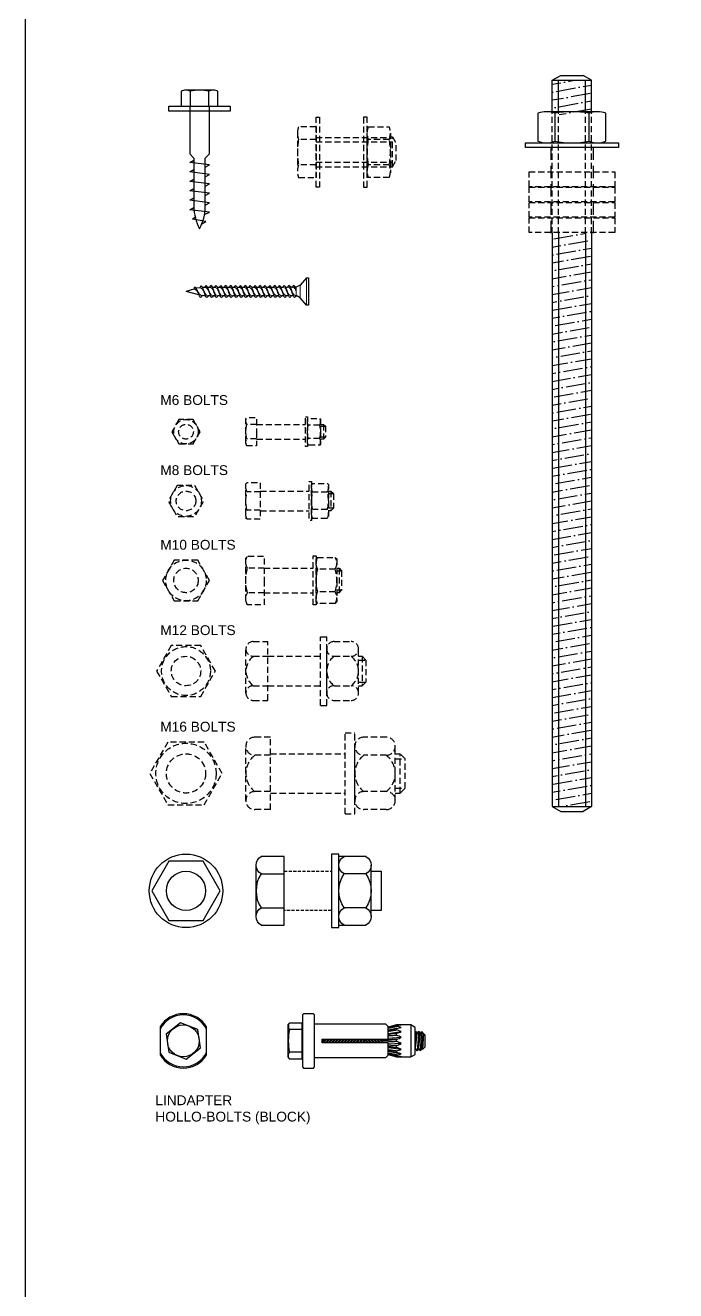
# Model space of a CAD drawing. Header units: millimetres. Extents: x 0 to 23312, y -3206 to 11448.
# Drawn here: x 6287 to 6552, y -2690 to -2174 of the extents above; entities that cross this region are included whole.
import ezdxf
from ezdxf.enums import TextEntityAlignment as Align

# ---------------------------------------------------------------- set-up
doc = ezdxf.new("R2010")
doc.units = ezdxf.units.MM
doc.header["$LTSCALE"] = 10
doc.linetypes.add('HIDDEN', pattern=[0.375, 0.25, -0.125])
for name, color, linetype in [('09 - Ironmongery', 251, 'Continuous'), ('40 - Detail Outline', 142, 'Continuous'), ('42 - Detail Hatch', 251, 'Continuous'), ('ANCON-PRODUCTS', 4, 'Continuous')]:
    doc.layers.add(name, color=color, linetype=linetype)
doc.styles.add('1-2', font='romans.shx', dxfattribs={"width": 0.8, "height": 4})
doc.styles.add('1-50', font='romans.shx', dxfattribs={"width": 0.8, "height": 100})

# ---------------------------------------------------------------- blocks, each defined once
blk = doc.blocks.new('*U338')
at = {"color": 0}
for p, q in [((0, -5.53), (0, 5.53)), ((0, 5.53), (0.85, 5.53)), ((0.85, 5.53), (3.4, 2.55)), ((3.4, 2.55), (5.11, 1.7)), ((5.11, 1.7), (5.11, 1.7)), ((6.25, 1.71), (7.06, 1.71)), ((8.19, 1.71), (9, 1.71)), ((10.13, 1.71), (10.94, 1.71)), ((12.07, 1.71), (12.94, 1.71)), ((14.08, 1.72), (14.95, 1.72)), ((16.08, 1.72), (16.95, 1.72)), ((18.08, 1.72), (18.95, 1.72)), ((20.08, 1.72), (20.95, 1.72)), ((22.08, 1.72), (22.95, 1.72)), ((24.08, 1.72), (24.95, 1.72)), ((26.08, 1.72), (26.95, 1.72)), ((28.08, 1.72), (28.95, 1.72)), ((30.08, 1.72), (30.95, 1.72)), ((32.08, 1.72), (32.95, 1.72)), ((34.08, 1.72), (34.95, 1.72)), ((36.08, 1.72), (36.95, 1.72)), ((38.08, 1.72), (38.95, 1.72)), ((40.08, 1.72), (40.95, 1.72)), ((42.09, 1.72), (42.68, 1.72)), ((42.68, 1.72), (43.45, 1.68)), ((44.72, 1.36), (50, 0)), ((46.85, -1.01), (50, 0)), ((0.85, -5.53), (3.4, -2.55)), ((3.4, -2.55), (5.11, -1.7)), ((5.11, -1.7), (5.45, -1.7)), ((6.59, -1.7), (7.37, -1.7)), ((9.32, -1.7), (8.52, -1.7)), ((11.26, -1.7), (10.46, -1.7)), ((13.2, -1.7), (12.39, -1.7)), ((15.2, -1.7), (14.34, -1.7)), ((16.3, -1.69), (17.33, -1.69)), ((18.3, -1.69), (19.33, -1.69)), ((20.3, -1.69), (21.33, -1.69)), ((22.3, -1.69), (23.33, -1.69)), ((24.3, -1.69), (25.33, -1.69)), ((26.3, -1.69), (27.33, -1.69)), ((28.3, -1.69), (29.33, -1.69)), ((30.3, -1.69), (31.33, -1.69)), ((32.3, -1.69), (33.33, -1.69)), ((34.3, -1.69), (35.33, -1.69)), ((36.3, -1.69), (37.33, -1.69)), ((38.3, -1.69), (39.33, -1.69)), ((40.3, -1.69), (41.33, -1.69)), ((42.3, -1.69), (43.33, -1.69)), ((44.35, -1.5), (45.88, -1.29)), ((0.85, -5.53), (0, -5.53))]:
    blk.add_line(p, q, dxfattribs=at)
at = {"color": 0, "lineweight": 15}
for p, q in [((0.85, 5.53), (0.85, -5.53)), ((3.4, -2.55), (3.4, 2.55))]:
    blk.add_line(p, q, dxfattribs=at)
at = {"color": 0, "lineweight": 5}
for p, q in [((5.11, -1.7), (5.11, 1.7)), ((5.11, 0), (5.45, -1.7)), ((6.25, 1.7), (7.37, -1.7)), ((8.19, 1.7), (9.32, -1.71)), ((10.13, 1.7), (11.25, -1.71)), ((12.08, 1.71), (13.2, -1.7)), ((14.08, 1.71), (15.2, -1.7)), ((16.08, 1.71), (17.2, -1.7)), ((18.08, 1.71), (19.2, -1.7)), ((20.08, 1.71), (21.2, -1.7)), ((22.08, 1.71), (23.2, -1.7)), ((24.08, 1.71), (25.2, -1.7)), ((26.08, 1.71), (27.2, -1.7)), ((28.08, 1.71), (29.2, -1.7)), ((30.08, 1.71), (31.2, -1.7)), ((32.08, 1.71), (33.2, -1.7)), ((34.08, 1.71), (35.2, -1.7)), ((36.08, 1.71), (37.2, -1.7)), ((38.08, 1.71), (39.2, -1.7)), ((40.08, 1.71), (41.2, -1.7)), ((42.09, 1.72), (43.21, -1.5)), ((44.59, 1.68), (45.71, -1.02))]:
    blk.add_line(p, q, dxfattribs=at)
at = {"color": 0}
for points, start_tangent, end_tangent in [([(5.11, 1.7), (5.74, 2.5), (6.25, 1.7)], (0.571797, 0.820395), (0.389557, -0.921002)), ([(7.05, 1.7), (7.68, 2.5), (8.19, 1.7)], (0.571797, 0.820395), (0.389557, -0.921002)), ([(8.99, 1.7), (9.62, 2.5), (10.13, 1.7)], (0.571797, 0.820395), (0.389557, -0.921002)), ([(10.94, 1.71), (11.56, 2.51), (12.08, 1.71)], (0.571797, 0.820395), (0.389557, -0.921002)), ([(12.94, 1.71), (13.57, 2.51), (14.08, 1.71)], (0.571797, 0.820395), (0.389557, -0.921002)), ([(14.94, 1.71), (15.57, 2.51), (16.08, 1.71)], (0.571797, 0.820395), (0.389557, -0.921002)), ([(16.94, 1.71), (17.57, 2.51), (18.08, 1.71)], (0.571797, 0.820395), (0.389557, -0.921002)), ([(18.94, 1.71), (19.57, 2.51), (20.08, 1.71)], (0.571797, 0.820395), (0.389557, -0.921002)), ([(20.94, 1.71), (21.57, 2.51), (22.08, 1.71)], (0.571797, 0.820395), (0.389557, -0.921002)), ([(22.94, 1.71), (23.57, 2.51), (24.08, 1.71)], (0.571797, 0.820395), (0.389557, -0.921002)), ([(24.94, 1.71), (25.57, 2.51), (26.08, 1.71)], (0.571797, 0.820395), (0.389557, -0.921002)), ([(26.94, 1.71), (27.57, 2.51), (28.08, 1.71)], (0.571797, 0.820395), (0.389557, -0.921002)), ([(28.94, 1.71), (29.57, 2.51), (30.08, 1.71)], (0.571797, 0.820395), (0.389557, -0.921002)), ([(30.94, 1.71), (31.57, 2.51), (32.08, 1.71)], (0.571797, 0.820395), (0.389557, -0.921002)), ([(32.94, 1.71), (33.57, 2.51), (34.08, 1.71)], (0.571797, 0.820395), (0.389557, -0.921002)), ([(34.94, 1.71), (35.57, 2.51), (36.08, 1.71)], (0.571797, 0.820395), (0.389557, -0.921002)), ([(36.94, 1.71), (37.57, 2.51), (38.08, 1.71)], (0.571797, 0.820395), (0.389557, -0.921002)), ([(38.94, 1.71), (39.57, 2.51), (40.08, 1.71)], (0.571797, 0.820395), (0.389557, -0.921002)), ([(40.95, 1.72), (41.57, 2.52), (42.09, 1.72)], (0.571797, 0.820395), (0.389557, -0.921002)), ([(43.45, 1.68), (44.07, 2.48), (44.59, 1.69)], (0.571797, 0.820395), (0.389557, -0.921002)), ([(5.45, -1.7), (6.08, -2.5), (6.59, -1.7)], (0.571797, -0.820395), (0.389557, 0.921002)), ([(7.37, -1.71), (8, -2.5), (8.51, -1.71)], (0.571797, -0.820395), (0.389557, 0.921002)), ([(9.31, -1.71), (9.94, -2.51), (10.45, -1.71)], (0.571797, -0.820395), (0.389557, 0.921002)), ([(11.25, -1.71), (11.88, -2.51), (12.39, -1.71)], (0.571797, -0.820395), (0.389557, 0.921002)), ([(13.2, -1.7), (13.83, -2.5), (14.34, -1.7)], (0.571797, -0.820395), (0.389557, 0.921002)), ([(15.2, -1.7), (15.83, -2.5), (16.34, -1.7)], (0.571797, -0.820395), (0.389557, 0.921002)), ([(17.2, -1.7), (17.83, -2.5), (18.34, -1.7)], (0.571797, -0.820395), (0.389557, 0.921002)), ([(19.2, -1.7), (19.83, -2.5), (20.34, -1.7)], (0.571797, -0.820395), (0.389557, 0.921002)), ([(21.2, -1.7), (21.83, -2.5), (22.34, -1.7)], (0.571797, -0.820395), (0.389557, 0.921002)), ([(23.2, -1.7), (23.83, -2.5), (24.34, -1.7)], (0.571797, -0.820395), (0.389557, 0.921002)), ([(25.2, -1.7), (25.83, -2.5), (26.34, -1.7)], (0.571797, -0.820395), (0.389557, 0.921002)), ([(27.2, -1.7), (27.83, -2.5), (28.34, -1.7)], (0.571797, -0.820395), (0.389557, 0.921002)), ([(29.2, -1.7), (29.83, -2.5), (30.34, -1.7)], (0.571797, -0.820395), (0.389557, 0.921002)), ([(31.2, -1.7), (31.83, -2.5), (32.34, -1.7)], (0.571797, -0.820395), (0.389557, 0.921002)), ([(33.2, -1.7), (33.83, -2.5), (34.34, -1.7)], (0.571797, -0.820395), (0.389557, 0.921002)), ([(35.2, -1.7), (35.83, -2.5), (36.34, -1.7)], (0.571797, -0.820395), (0.389557, 0.921002)), ([(37.2, -1.7), (37.83, -2.5), (38.34, -1.7)], (0.571797, -0.820395), (0.389557, 0.921002)), ([(39.2, -1.7), (39.83, -2.5), (40.34, -1.7)], (0.571797, -0.820395), (0.389557, 0.921002)), ([(41.2, -1.7), (41.83, -2.5), (42.34, -1.7)], (0.571797, -0.820395), (0.389557, 0.921002)), ([(43.21, -1.5), (43.85, -2.31), (44.35, -1.5)], (0.571797, -0.820395), (0.389557, 0.921002)), ([(45.71, -1.02), (46.35, -1.83), (46.85, -1.01)], (0.571797, -0.820395), (0.389557, 0.921002))]:
    blk.add_spline(points, degree=3, dxfattribs=dict(at, start_tangent=start_tangent, end_tangent=end_tangent))
at = {"color": 0, "lineweight": 15}
for points, start_tangent, end_tangent in [([(5.11, 1.7), (5.82, 1.43), (6.64, 0.11), (7.37, -1.7)], (0.99352, -0.113659), (0.389557, -0.921002)), ([(6.59, -1.69), (5.83, -1.45), (5.5, -1.08), (5.11, 0)], (-0.99352, 0.113659), (-0.389557, 0.921002)), ([(8.51, -1.7), (7.8, -1.43), (6.98, -0.11), (6.25, 1.7)], (-0.99352, 0.113659), (-0.389557, 0.921002)), ([(7.05, 1.7), (7.76, 1.43), (8.58, 0.11), (9.31, -1.7)], (0.99352, -0.113659), (0.389557, -0.921002)), ([(10.46, -1.7), (9.74, -1.43), (8.92, -0.11), (8.19, 1.7)], (-0.99352, 0.113659), (-0.389557, 0.921002)), ([(8.99, 1.7), (9.7, 1.43), (10.52, 0.11), (11.25, -1.7)], (0.99352, -0.113659), (0.389557, -0.921002)), ([(12.39, -1.7), (11.68, -1.43), (10.86, -0.11), (10.13, 1.7)], (-0.99352, 0.113659), (-0.389557, 0.921002)), ([(10.94, 1.71), (11.65, 1.43), (12.47, 0.12), (13.2, -1.7)], (0.99352, -0.113659), (0.389557, -0.921002)), ([(14.34, -1.7), (13.63, -1.42), (12.81, -0.1), (12.08, 1.71)], (-0.99352, 0.113659), (-0.389557, 0.921002)), ([(12.94, 1.71), (13.65, 1.43), (14.47, 0.12), (15.2, -1.69)], (0.99352, -0.113659), (0.389557, -0.921002)), ([(16.34, -1.69), (15.63, -1.42), (14.81, -0.1), (14.08, 1.71)], (-0.99352, 0.113659), (-0.389557, 0.921002)), ([(14.94, 1.71), (15.65, 1.44), (16.47, 0.12), (17.2, -1.69)], (0.99352, -0.113659), (0.389557, -0.921002)), ([(18.34, -1.69), (17.63, -1.42), (16.81, -0.1), (16.08, 1.71)], (-0.99352, 0.113659), (-0.389557, 0.921002)), ([(16.94, 1.71), (17.65, 1.44), (18.47, 0.12), (19.2, -1.69)], (0.99352, -0.113659), (0.389557, -0.921002)), ([(20.34, -1.69), (19.63, -1.42), (18.81, -0.1), (18.08, 1.71)], (-0.99352, 0.113659), (-0.389557, 0.921002)), ([(18.94, 1.71), (19.65, 1.44), (20.47, 0.12), (21.2, -1.69)], (0.99352, -0.113659), (0.389557, -0.921002)), ([(22.34, -1.69), (21.63, -1.42), (20.81, -0.1), (20.08, 1.71)], (-0.99352, 0.113659), (-0.389557, 0.921002)), ([(20.94, 1.71), (21.65, 1.44), (22.47, 0.12), (23.2, -1.69)], (0.99352, -0.113659), (0.389557, -0.921002)), ([(24.34, -1.69), (23.63, -1.42), (22.81, -0.1), (22.08, 1.71)], (-0.99352, 0.113659), (-0.389557, 0.921002)), ([(22.94, 1.71), (23.65, 1.44), (24.47, 0.12), (25.2, -1.69)], (0.99352, -0.113659), (0.389557, -0.921002)), ([(26.34, -1.69), (25.63, -1.42), (24.81, -0.1), (24.08, 1.71)], (-0.99352, 0.113659), (-0.389557, 0.921002)), ([(24.94, 1.71), (25.65, 1.44), (26.47, 0.12), (27.2, -1.69)], (0.99352, -0.113659), (0.389557, -0.921002)), ([(28.34, -1.69), (27.63, -1.42), (26.81, -0.1), (26.08, 1.71)], (-0.99352, 0.113659), (-0.389557, 0.921002)), ([(26.94, 1.71), (27.65, 1.44), (28.47, 0.12), (29.2, -1.69)], (0.99352, -0.113659), (0.389557, -0.921002)), ([(30.34, -1.69), (29.63, -1.42), (28.81, -0.1), (28.08, 1.71)], (-0.99352, 0.113659), (-0.389557, 0.921002)), ([(28.94, 1.71), (29.65, 1.44), (30.47, 0.12), (31.2, -1.69)], (0.99352, -0.113659), (0.389557, -0.921002)), ([(32.34, -1.69), (31.63, -1.42), (30.81, -0.1), (30.08, 1.71)], (-0.99352, 0.113659), (-0.389557, 0.921002)), ([(30.94, 1.71), (31.65, 1.44), (32.47, 0.12), (33.2, -1.69)], (0.99352, -0.113659), (0.389557, -0.921002)), ([(34.34, -1.69), (33.63, -1.42), (32.81, -0.1), (32.08, 1.71)], (-0.99352, 0.113659), (-0.389557, 0.921002)), ([(32.94, 1.71), (33.65, 1.44), (34.47, 0.12), (35.2, -1.69)], (0.99352, -0.113659), (0.389557, -0.921002)), ([(36.34, -1.69), (35.63, -1.42), (34.81, -0.1), (34.08, 1.71)], (-0.99352, 0.113659), (-0.389557, 0.921002)), ([(34.94, 1.71), (35.65, 1.44), (36.47, 0.12), (37.2, -1.69)], (0.99352, -0.113659), (0.389557, -0.921002)), ([(38.34, -1.69), (37.63, -1.42), (36.81, -0.1), (36.08, 1.71)], (-0.99352, 0.113659), (-0.389557, 0.921002)), ([(36.94, 1.71), (37.65, 1.44), (38.47, 0.12), (39.2, -1.69)], (0.99352, -0.113659), (0.389557, -0.921002)), ([(40.34, -1.69), (39.63, -1.42), (38.81, -0.1), (38.08, 1.71)], (-0.99352, 0.113659), (-0.389557, 0.921002)), ([(38.94, 1.71), (39.65, 1.44), (40.47, 0.12), (41.2, -1.69)], (0.99352, -0.113659), (0.389557, -0.921002)), ([(42.34, -1.69), (41.63, -1.42), (40.81, -0.1), (40.08, 1.71)], (-0.99352, 0.113659), (-0.389557, 0.921002)), ([(40.95, 1.72), (41.66, 1.44), (42.52, 0.12), (43.21, -1.5)], (0.99352, -0.113659), (0.389557, -0.921002)), ([(44.35, -1.5), (43.64, -1.22), (42.77, 0.1), (42.09, 1.72)], (-0.99352, 0.113659), (-0.389557, 0.921002)), ([(43.45, 1.68), (44.16, 1.4), (45.02, 0.28), (45.71, -1.02)], (0.99352, -0.113659), (0.389557, -0.921002)), ([(46.85, -1.01), (46.14, -0.74), (45.27, 0.26), (44.59, 1.69)], (-0.99352, 0.113659), (-0.389557, 0.921002))]:
    blk.add_spline(points, degree=3, dxfattribs=dict(at, start_tangent=start_tangent, end_tangent=end_tangent))
blk = doc.blocks.new('M8 8.8 nut')
at = {"color": 0, "linetype": 'ByBlock', "flags": 128}
for points in [[(-7.1, -0.45, -0.254033), (-3.55, -0.45, -0.254033)], [(-3.55, -0.45, -0.127017), (3.55, -0.45, -0.127017)], [(3.55, -0.45, -0.254033), (7.1, -0.45, -0.254033)], [(-7.1, -6.43, 0.254033), (-3.55, -6.43, 0.254033)], [(-3.55, -6.43, 0.127017), (3.55, -6.43, 0.127017)], [(3.55, -6.43, 0.254033), (7.1, -6.43, 0.254033)]]:
    blk.add_lwpolyline(points, format="xyb", dxfattribs=at)
for points in [[(0, -6.88), (-6.65, -6.88), (-7.1, -6.43), (-7.1, -0.45), (-6.65, 0), (6.65, 0), (7.1, -0.45), (7.1, -6.43), (6.65, -6.88), (0, -6.88)], [(-3.55, -6.43), (-3.55, -0.45)], [(3.55, -6.43), (3.55, -0.45)]]:
    blk.add_lwpolyline(points, dxfattribs=at)
blk = doc.blocks.new('M8 8.8 washer')
at = {"color": 0, "linetype": 'ByBlock', "flags": 128}
blk.add_lwpolyline([(8, 0), (8, -0.96), (-8, -0.96), (-8, 0)], close=True, dxfattribs=at)
blk = doc.blocks.new('*U229')
at = {"color": 142}
blk.add_lwpolyline([(-7, 12.12), (-14, 0), (-7, -12.12), (7, -12.12), (14, 0), (7, 12.12)], close=True, dxfattribs=at)
at = {"color": 7}
blk.add_circle((0, 0), 15, dxfattribs=at)
at = {"color": 142}
blk.add_circle((0, 0), 8, dxfattribs=at)
blk = doc.blocks.new('*U230')
at = {"color": 142}
for p, q in [((-14, 22.3), (-14, 33.44)), ((-10.43, 35.6), (10.43, 35.6)), ((-6.93, 33.44), (-6.93, 24.46)), ((6.93, 33.44), (6.93, 24.46)), ((14, 33.44), (14, 22.3)), ((-14, 0), (14, 0)), ((-14, -9.43), (-14, 0)), ((-7, -9.43), (-7, 0)), ((14, 0), (14, -9.43)), ((7, -9.43), (7, 0)), ((-10.5, -11.45), (10.5, -11.45))]:
    blk.add_line(p, q, dxfattribs=at)
blk.add_lwpolyline([(8, 35.6), (8, 39.6), (-8, 39.6), (-8, 35.6)], dxfattribs=at)
blk.add_lwpolyline([(-15, 22.3), (15, 22.3), (15, 19.3), (-15, 19.3)], close=True, dxfattribs=at)
at = {"color": 251, "linetype": 'HIDDEN', "ltscale": 0.5}
blk.add_lwpolyline([(8, 0), (8, 19.3), (-8, 19.3), (-8, 0)], dxfattribs=at)
at = {"color": 142}
blk.add_lwpolyline([(7, -9.43, -0.288675), (-7, -9.43)], format="xyb", dxfattribs=at)
for centre, radius, start, end in [((-10.47, 31.63), 3.97, 27.0579, 152.9421), ((0, 23.42), 12.18, 55.3244, 124.6756), ((10.47, 31.63), 3.97, 27.0579, 152.9421), ((-10.47, 26.27), 3.97, 207.0579, 332.9421), ((0, 34.48), 12.18, 235.3244, 304.6756), ((10.47, 26.27), 3.97, 207.0579, 332.9421), ((-10.5, -7.41), 4.04, 210, 330), ((10.5, -7.41), 4.04, 210, 330)]:
    blk.add_arc(centre, radius, start, end, dxfattribs=at)
blk = doc.blocks.new('*U242')
at = {"color": 250}
for p, q in [((83.62, 4.34), (89, 5.52)), ((87.01, 5.93), (87.01, 6.21)), ((48.37, 4.66), (43.45, 4.66)), ((83.62, 2.97), (89, 3.78)), ((83.62, 1.16), (89, 1.47)), ((87.01, 4.47), (87.01, 5)), ((87.01, 2.32), (87.01, 3.03)), ((87.01, -0.18), (87.01, 0.6)), ((48.37, -4.66), (43.45, -4.66)), ((83.62, -0.83), (89, -1.06)), ((83.62, -2.7), (89, -3.43)), ((83.62, -4.15), (89, -5.29)), ((87.01, -2.65), (87.01, -1.92)), ((87.01, -4.72), (87.01, -4.15)), ((87.01, -6.07), (87.01, -5.75)), ((87.01, -6.5), (87.01, -6.47))]:
    blk.add_line(p, q, dxfattribs=at)
at = {"color": 251}
blk.add_lwpolyline([(9.5, 5.74, 0.564097), (-9.5, 5.74), (-9.5, -5.74, 0.564097), (9.5, -5.74)], format="xyb", close=True, dxfattribs=at)
for points in [[(48.62, -10.6), (49.12, -11.1), (53.12, -11.1), (53.62, -10.6), (53.62, 10.6), (53.12, 11.1), (49.12, 11.1), (48.62, 10.6)], [(42.87, -6.5), (42.87, 6.5), (43.45, 7.43), (48.37, 7.43), (48.37, -7.43), (43.45, -7.43)]]:
    blk.add_lwpolyline(points, close=True, dxfattribs=at)
for points in [[(5.89, 4.66), (-1.09, 7.43), (-6.98, 2.77), (-5.89, -4.66), (1.09, -7.43), (6.98, -2.77), (5.89, 4.66)], [(48.37, 6.5), (48.62, 6.5)], [(53.62, -6.83), (82.62, -6.83), (83.62, -5.83), (83.62, -0.75), (56.62, -0.75), (56.62, 0.75), (83.62, 0.75), (83.62, 5.83), (82.62, 6.83), (53.62, 6.83)], [(83.62, -5.62), (87.01, -6.5), (92.92, -6.5), (94.66, -5.5), (94.66, 5.5), (92.92, 6.5), (87.01, 6.5), (83.62, 5.62)], [(94.66, 3.69), (94.85, 4.01), (95.47, 2.94), (96.1, 4.01), (96.72, 2.94), (97.26, 3.87), (97.97, 2.94), (98.05, 3.07), (98.62, 2.5), (98.62, -2.5), (97.65, -3.47), (97.35, -2.94), (96.72, -4.01), (96.1, -2.94), (95.47, -4.01), (94.85, -2.94), (94.66, -3.26)], [(48.37, -6.5), (48.62, -6.5)]]:
    blk.add_lwpolyline(points, dxfattribs=at)
at = {"color": 250}
for points in [[(92.92, 6.5), (92.92, -6.5)], [(57.03, 0.75), (56.95, -0.75)], [(57.64, 0.75), (57.56, -0.75)], [(58.25, 0.75), (58.17, -0.75)], [(58.86, 0.75), (58.78, -0.75)], [(59.47, 0.75), (59.39, -0.75)], [(60.08, 0.75), (60, -0.75)], [(60.69, 0.75), (60.61, -0.75)], [(61.3, 0.75), (61.22, -0.75)], [(61.91, 0.75), (61.83, -0.75)], [(62.52, 0.75), (62.44, -0.75)], [(63.13, 0.75), (63.05, -0.75)], [(63.74, 0.75), (63.66, -0.75)], [(64.35, 0.75), (64.27, -0.75)], [(64.96, 0.75), (64.88, -0.75)], [(65.57, 0.75), (65.49, -0.75)], [(66.18, 0.75), (66.1, -0.75)], [(66.79, 0.75), (66.71, -0.75)], [(67.4, 0.75), (67.32, -0.75)], [(68.01, 0.75), (67.93, -0.75)], [(68.62, 0.75), (68.54, -0.75)], [(69.23, 0.75), (69.15, -0.75)], [(69.84, 0.75), (69.76, -0.75)], [(70.45, 0.75), (70.37, -0.75)], [(71.06, 0.75), (70.98, -0.75)], [(71.67, 0.75), (71.59, -0.75)], [(72.28, 0.75), (72.2, -0.75)], [(72.89, 0.75), (72.81, -0.75)], [(73.5, 0.75), (73.42, -0.75)], [(74.11, 0.75), (74.03, -0.75)], [(74.72, 0.75), (74.64, -0.75)], [(75.33, 0.75), (75.25, -0.75)], [(75.94, 0.75), (75.86, -0.75)], [(76.55, 0.75), (76.47, -0.75)], [(77.16, 0.75), (77.08, -0.75)], [(77.77, 0.75), (77.69, -0.75)], [(78.38, 0.75), (78.3, -0.75)], [(78.99, 0.75), (78.91, -0.75)], [(79.6, 0.75), (79.52, -0.75)], [(80.21, 0.75), (80.13, -0.75)], [(80.82, 0.75), (80.74, -0.75)], [(81.21, -0.75), (81.21, 0.75)], [(83.62, -0.05), (83.62, 0.41)], [(94.85, 4.01), (94.66, 0)], [(94.85, -2.94), (95.47, 2.94)], [(96.1, 4.01), (95.47, -4.01)], [(96.1, -2.94), (96.72, 2.94)], [(97.26, 3.87), (96.72, -4.01)], [(97.35, -2.94), (97.97, 2.94)], [(98.05, 3.07), (97.65, -3.47)]]:
    blk.add_lwpolyline(points, dxfattribs=at)
blk.add_circle((0, 0), 6.5, dxfattribs=at)
for start, end in [(26.3336, 153.6664), (206.3336, 333.6664)]:
    blk.add_arc((0, 0), 10.6, start, end, dxfattribs=at)
for centre, major_axis, ratio, start_param, end_param in [((43.45, 6.04), (0, 1.38), 0.419554, 1.17925, 3.141593), ((63.87, 0), (28.28, 5.31), 0.132776, 0.451814, 0.588122), ((63.87, 0), (28.28, 6.21), 0.067445, 0.461905, 0.598213), ((63.87, 0), (28.28, 3.46), 0.194601, 0.452923, 0.589231), ((63.87, 0), (28.29, 6.48), 0.017451, 5.666158, 5.802466), ((43.45, 0), (0, 4.66), 0.12463, 0, 3.141593), ((63.87, 0), (28.29, 0.99), 0.227121, 0.468789, 0.605097), ((63.87, 0), (28.28, 5.85), 0.100376, 5.649406, 5.785714), ((63.87, 0), (28.29, -1.68), 0.222006, 0.489897, 0.626204), ((63.87, 0), (28.28, 4.34), 0.171035, 5.643897, 5.780205), ((63.87, 0), (28.28, -4.02), 0.180677, 0.502388, 0.638696), ((63.87, 0), (28.28, 2.1), 0.2175, 5.654017, 5.790324), ((63.87, 0), (28.28, -5.66), 0.113146, 0.499353, 0.635661), ((63.87, 0), (28.29, -0.55), 0.228966, 5.674595, 5.810902), ((63.87, 0), (28.29, -6.44), 0.03149, 0.483889, 0.620196), ((63.87, 0), (28.28, -3.09), 0.202274, 5.692229, 5.828537), ((63.87, 0), (28.29, -6.32), 0.053743, 5.682164, 5.818471), ((63.87, 0), (28.28, -5.06), 0.144455, 5.695979, 5.832287)]:
    blk.add_ellipse(centre, major_axis=major_axis, ratio=ratio, start_param=start_param, end_param=end_param, dxfattribs=at)
at = {"color": 250, "extrusion": (0, 0, -1)}
blk.add_ellipse((43.45, -6.04), major_axis=(0, -1.38), ratio=0.419554, start_param=1.17925, end_param=3.141593, dxfattribs=at)
at = {"color": 250}
for points in [[(87.01, 6.21), (83.62, 5.34)], [(83.62, 5.18), (87.01, 5.93)], [(87.01, 0.6), (81.21, 0.28)], [(81.21, 0.04), (87.01, -0.18)], [(87.01, 5), (83.62, 4.26)], [(83.62, 3.94), (87.01, 4.47)], [(87.01, -1.92), (83.62, -1.76)], [(83.62, -2.2), (87.01, -2.65)], [(87.01, -4.15), (83.62, -3.67)], [(83.62, -4.01), (87.01, -4.72)], [(87.01, -5.75), (83.62, -5.02)], [(83.62, -5.22), (87.01, -6.07)], [(87.01, -6.47), (83.62, -5.61)]]:
    blk.add_open_spline(points, degree=1, dxfattribs=at)
for points, knots in [([(87.01, 3.03), (86.04, 2.89), (84.91, 2.72), (83.78, 2.55), (83.62, 2.53)], [0, 0, 0, 0, 0.85718, 1, 1, 1, 1]), ([(83.62, 2.11), (83.78, 2.12), (84.91, 2.19), (86.04, 2.26), (87.01, 2.32)], [0, 0, 0, 0, 0.142819, 1, 1, 1, 1])]:
    blk.add_open_spline(points, degree=3, knots=knots, dxfattribs=at)
blk = doc.blocks.new('*U337')
at = {"color": 251}
blk.add_lwpolyline([(2, 12.5), (2, -12.5), (0, -12.5), (0, 12.5)], close=True, dxfattribs=at)
blk.add_lwpolyline([(-19.17, 2.33), (-39.05, 2.33, 0.11918), (-48, 0, 0.11918), (-39.05, -2.33), (-19.17, -2.33)], format="xyb", dxfattribs=at)
for points in [[(-46.07, -0.9), (-45.11, -2.57), (-44.14, 2.93), (-43.18, 1.82)], [(-42.22, -2.02), (-41.25, -4), (-40.29, 4), (-39.33, 2.33)], [(-38.36, -2.33), (-37.4, -4), (-36.43, 4), (-35.47, 2.33)], [(-34.51, -2.33), (-33.54, -4), (-32.58, 4), (-31.61, 2.33)], [(-30.65, -2.33), (-29.69, -4), (-28.72, 4), (-27.76, 2.33)], [(-26.8, -2.33), (-25.83, -4), (-24.87, 4), (-23.9, 2.33)], [(-22.94, -2.33), (-21.98, -4), (-21.01, 4), (-20.05, 2.33)]]:
    blk.add_lwpolyline(points, dxfattribs=at)
at = {"layer": 'ANCON-PRODUCTS', "color": 250}
for p, q in [((2, 3.75), (8.1, 3.75)), ((2, -3.75), (8.1, -3.75))]:
    blk.add_line(p, q, dxfattribs=at)
at = {"layer": 'ANCON-PRODUCTS', "color": 251}
blk.add_lwpolyline([(8.1, -7.5, 0.10548), (8.5, -5.62), (8.5, 5.62, 0.10548), (8.1, 7.5), (2, 7.5), (2, -7.5), (8.1, -7.5)], format="xyb", dxfattribs=at)
for points in [[(2, 4), (-17.5, 4), (-19.17, 2.33)], [(-19.17, -2.33), (-17.5, -4), (2, -4)]]:
    blk.add_lwpolyline(points, dxfattribs=at)
at = {"layer": 'ANCON-PRODUCTS', "color": 250}
for centre, radius, start, end in [((3.91, 5.62), 4.59, 335.9148, 0), ((-9.28, 0), 17.78, 347.8229, 12.1771), ((3.91, -5.62), 4.59, 0, 24.0852)]:
    blk.add_arc(centre, radius, start, end, dxfattribs=at)
at = {"ltscale": 10, "style": '1-50', "width": 0.8, "flags": 9}
blk.add_attdef('SIZE', text='', height=21.25, dxfattribs=at).set_placement((-61.26, 136.43), align=Align.MIDDLE_CENTER)

msp = doc.modelspace()

# ---------------------------------------------------------------- hatches: boundary and pattern name
h = msp.add_hatch()
h.set_pattern_fill('ANSI36', color=251, angle=325)
h.set_pattern_definition([(10, (-20337.5844, -17994.977), (4.9205051, 4.0915973), [7.9375, -1.5875, 0, -1.5875])])
h.paths.add_polyline_path([(6517.786, -2196.199), (6501.786, -2196.199), (6501.786, -2210.165), (6517.786, -2210.165)])
h = msp.add_hatch()
h.set_pattern_fill('ANSI36', color=251, angle=325)
h.set_pattern_definition([(10, (-20337.5844, -17996.977), (4.9205051, 4.0915973), [7.9375, -1.5875, 0, -1.5875])])
h.paths.add_polyline_path([(6517.786, -2492.501), (6501.786, -2492.501), (6501.786, -2258.595), (6517.786, -2258.595)])

# ---------------------------------------------------------------- linework, layer by layer
at = {"color": 9}
for p, q in [((6501.786, -2196.199), (6505.25, -2194.199)), ((6505.25, -2194.199), (6514.322, -2194.199)), ((6517.786, -2196.199), (6514.322, -2194.199)), ((6501.786, -2209.032), (6501.786, -2196.199)), ((6517.786, -2209.032), (6517.786, -2196.199)), ((6501.786, -2258.595), (6501.786, -2492.501)), ((6517.786, -2258.595), (6517.786, -2492.501)), ((6501.786, -2492.501), (6505.25, -2494.501)), ((6517.786, -2492.501), (6514.322, -2494.501)), ((6505.25, -2494.501), (6514.322, -2494.501))]:
    msp.add_line(p, q, dxfattribs=at)
at = {"color": 252}
for p, q in [((6501.786, -2196.199), (6517.786, -2196.199)), ((6504.252, -2209.032), (6504.252, -2196.199)), ((6515.319, -2209.032), (6515.319, -2196.199)), ((6504.252, -2258.595), (6504.252, -2492.501)), ((6515.319, -2258.595), (6515.319, -2492.501)), ((6501.786, -2492.501), (6517.786, -2492.501))]:
    msp.add_line(p, q, dxfattribs=at)
at = {"color": 251, "linetype": 'HIDDEN'}
for p, q in [((6501.786, -2258.595), (6501.786, -2209.032)), ((6504.252, -2258.595), (6504.252, -2209.032)), ((6515.319, -2258.595), (6515.319, -2209.032)), ((6517.786, -2258.595), (6517.786, -2209.032)), ((6405.309, -2219.512), (6435.653, -2219.512)), ((6435.653, -2219.325), (6436.503, -2219.325)), ((6436.503, -2231.325), (6436.503, -2219.325)), ((6436.503, -2219.325), (6438.003, -2221.923)), ((6405.309, -2220.312), (6398.175, -2220.312)), ((6405.309, -2221.362), (6435.653, -2221.362)), ((6435.179, -2220.312), (6426.627, -2220.312)), ((6435.653, -2221.362), (6436.503, -2221.362)), ((6438.003, -2228.914), (6438.003, -2222.111)), ((6405.309, -2229.662), (6435.653, -2229.662)), ((6435.653, -2229.662), (6436.503, -2229.662)), ((6436.503, -2231.512), (6438.003, -2228.914)), ((6405.309, -2230.712), (6398.175, -2230.712)), ((6405.309, -2231.512), (6435.653, -2231.512)), ((6435.179, -2230.712), (6426.627, -2230.712)), ((6435.653, -2231.512), (6436.503, -2231.512)), ((6349.326, -2334.57), (6346.439, -2339.57)), ((6355.099, -2334.57), (6349.326, -2334.57)), ((6357.986, -2339.57), (6355.099, -2334.57)), ((6381.051, -2336.57), (6401.051, -2336.57)), ((6407.151, -2336.57), (6408.401, -2336.57)), ((6407.151, -2337.32), (6409.151, -2337.32)), ((6408.401, -2336.57), (6409.151, -2337.32)), ((6408.401, -2336.57), (6408.401, -2342.57)), ((6409.151, -2337.32), (6409.151, -2341.82)), ((6346.439, -2339.57), (6349.326, -2344.57)), ((6355.099, -2344.57), (6357.986, -2339.57)), ((6381.051, -2342.57), (6401.051, -2342.57)), ((6409.151, -2341.82), (6407.151, -2341.82)), ((6408.401, -2342.57), (6407.151, -2342.57)), ((6408.401, -2342.57), (6409.151, -2341.82)), ((6349.326, -2344.57), (6355.099, -2344.57)), ((6382.551, -2363.82), (6402.551, -2363.82)), ((6410.391, -2363.82), (6411.391, -2363.82)), ((6411.391, -2363.82), (6411.391, -2371.82)), ((6411.391, -2363.82), (6412.391, -2364.82)), ((6410.391, -2364.82), (6412.391, -2364.82)), ((6412.391, -2364.82), (6412.391, -2370.82)), ((6382.551, -2371.82), (6402.551, -2371.82)), ((6412.391, -2370.82), (6410.391, -2370.82)), ((6411.391, -2371.82), (6410.391, -2371.82)), ((6411.391, -2371.82), (6412.391, -2370.82)), ((6404.121, -2390.27), (6405.321, -2390.27)), ((6404.121, -2410.27), (6404.121, -2390.27)), ((6405.321, -2390.27), (6405.321, -2410.27)), ((6384.121, -2395.27), (6404.121, -2395.27)), ((6405.321, -2391.505), (6405.915, -2390.91)), ((6405.321, -2409.036), (6405.321, -2391.505)), ((6405.915, -2390.91), (6413.176, -2390.91)), ((6413.176, -2395.59), (6405.915, -2395.59)), ((6413.176, -2390.91), (6413.771, -2391.505)), ((6413.771, -2391.505), (6413.771, -2400.27)), ((6413.771, -2395.27), (6414.771, -2395.27)), ((6414.771, -2395.27), (6415.771, -2396.27)), ((6414.771, -2395.27), (6414.771, -2405.27)), ((6413.771, -2396.27), (6415.771, -2396.27)), ((6413.771, -2400.27), (6413.771, -2409.036)), ((6415.771, -2396.27), (6415.771, -2404.27)), ((6384.121, -2405.27), (6404.121, -2405.27)), ((6413.176, -2404.95), (6405.915, -2404.95)), ((6415.771, -2404.27), (6413.771, -2404.27)), ((6414.771, -2405.27), (6413.771, -2405.27)), ((6414.771, -2405.27), (6415.771, -2404.27)), ((6405.321, -2410.27), (6404.121, -2410.27)), ((6405.915, -2409.63), (6405.321, -2409.036)), ((6413.176, -2409.63), (6405.915, -2409.63)), ((6413.771, -2409.036), (6413.176, -2409.63)), ((6379.671, -2425.22), (6385.671, -2425.22)), ((6385.671, -2449.22), (6385.671, -2425.22)), ((6407.171, -2451.22), (6407.171, -2423.22)), ((6407.171, -2423.22), (6409.671, -2423.22)), ((6409.671, -2451.22), (6409.671, -2423.22)), ((6412.671, -2425.22), (6419.671, -2425.22)), ((6376.671, -2446.22), (6376.671, -2428.22)), ((6379.671, -2431.22), (6385.671, -2431.22)), ((6385.671, -2431.22), (6407.171, -2431.22)), ((6409.671, -2446.22), (6409.671, -2428.22)), ((6412.671, -2431.22), (6419.671, -2431.22)), ((6422.671, -2446.22), (6422.671, -2428.22)), ((6422.671, -2431.22), (6424.171, -2431.22)), ((6424.171, -2431.22), (6425.671, -2432.72)), ((6424.171, -2431.22), (6424.171, -2443.22)), ((6422.671, -2432.72), (6425.671, -2432.72)), ((6425.671, -2432.72), (6425.671, -2441.72)), ((6422.671, -2441.72), (6425.671, -2441.72)), ((6425.671, -2441.72), (6424.171, -2443.22)), ((6379.671, -2443.22), (6385.671, -2443.22)), ((6385.671, -2443.22), (6407.171, -2443.22)), ((6412.671, -2443.22), (6419.671, -2443.22)), ((6422.671, -2443.22), (6424.171, -2443.22)), ((6379.671, -2449.22), (6385.671, -2449.22)), ((6407.171, -2451.22), (6409.671, -2451.22)), ((6412.671, -2449.22), (6419.671, -2449.22)), ((6417.171, -2495.5), (6417.171, -2462.5)), ((6417.171, -2462.5), (6421.171, -2462.5)), ((6421.171, -2495.5), (6421.171, -2462.5)), ((6386.671, -2464.22), (6380.366, -2464.22)), ((6386.671, -2493.78), (6386.671, -2464.22)), ((6433.976, -2464.22), (6424.866, -2464.22)), ((6376.671, -2490.085), (6376.671, -2467.915)), ((6386.671, -2471.61), (6380.366, -2471.61)), ((6386.671, -2471), (6417.171, -2471)), ((6421.171, -2490.085), (6421.171, -2467.915)), ((6433.976, -2471.61), (6424.866, -2471.61)), ((6437.671, -2490.085), (6437.671, -2467.915)), ((6437.671, -2471), (6439.671, -2471)), ((6437.671, -2473), (6441.671, -2473)), ((6441.671, -2473), (6439.671, -2471)), ((6439.671, -2487), (6439.671, -2471)), ((6441.671, -2485), (6441.671, -2473)), ((6386.671, -2486.39), (6380.366, -2486.39)), ((6386.671, -2487), (6417.171, -2487)), ((6433.976, -2486.39), (6424.866, -2486.39)), ((6437.671, -2485), (6441.671, -2485)), ((6437.671, -2487), (6439.671, -2487)), ((6439.671, -2487), (6441.671, -2485)), ((6386.671, -2493.78), (6380.366, -2493.78)), ((6417.171, -2495.5), (6421.171, -2495.5)), ((6433.976, -2493.78), (6424.866, -2493.78))]:
    msp.add_line(p, q, dxfattribs=at)
for p, q in [((6502.852, -2209.664), (6502.852, -2221.066)), ((6516.719, -2209.664), (6516.719, -2221.066))]:
    msp.add_line(p, q)
at = {"color": 251, "linetype": 'HIDDEN', "ltscale": 2}
for p, q in [((6501.119, -2223.595), (6501.119, -2258.595)), ((6518.452, -2223.595), (6518.452, -2258.595))]:
    msp.add_line(p, q, dxfattribs=at)
for points in [[(6495.919, -2209.664), (6495.919, -2221.066)], [(6523.652, -2221.066), (6523.652, -2209.664)]]:
    msp.add_lwpolyline(points)
at = {"color": 252}
for points in [[(6520.186, -2209.032), (6498.587, -2209.032)], [(6498.587, -2221.698), (6520.186, -2221.698)]]:
    msp.add_lwpolyline(points, dxfattribs=at)
at = {"color": 251, "linetype": 'HIDDEN'}
for points in [[(6405.309, -2239.734), (6405.309, -2211.291), (6406.731, -2211.291), (6406.731, -2239.734)], [(6426.153, -2239.734), (6426.153, -2211.291), (6424.731, -2211.291), (6424.731, -2239.734)], [(6347.429, -2391.985), (6342.646, -2400.27), (6347.429, -2408.555), (6356.996, -2408.555), (6361.779, -2400.27), (6356.996, -2391.985)], [(6358.213, -2447.612), (6364.213, -2437.22), (6358.213, -2426.828), (6346.213, -2426.828), (6340.213, -2437.22), (6346.213, -2447.612)], [(6344.823, -2466.2), (6337.433, -2479), (6344.823, -2491.8), (6359.603, -2491.8), (6366.993, -2479), (6359.603, -2466.2)]]:
    msp.add_lwpolyline(points, close=True, dxfattribs=at)
for points in [[(6397.701, -2217.114), (6397.701, -2233.312)], [(6405.309, -2215.112), (6398.175, -2215.112)], [(6405.309, -2215.112), (6405.309, -2235.912)], [(6426.153, -2233.911), (6426.153, -2217.712)], [(6426.627, -2215.112), (6435.179, -2215.112)], [(6435.653, -2217.712), (6435.653, -2233.911)], [(6398.175, -2235.912), (6405.309, -2235.912)], [(6435.179, -2235.912), (6426.627, -2235.912)]]:
    msp.add_lwpolyline(points, dxfattribs=at)
msp.add_lwpolyline([(6490.824, -2221.698), (6528.747, -2221.698), (6528.747, -2223.595), (6490.824, -2223.595)], close=True)
at = {"color": 251, "linetype": 'HIDDEN', "flags": 128}
for points in [[(6401.051, -2333.57), (6401.771, -2333.57), (6401.771, -2345.57), (6401.051, -2345.57)], [(6348.584, -2361.535), (6344.955, -2367.82), (6348.584, -2374.105), (6355.841, -2374.105), (6359.47, -2367.82), (6355.841, -2361.535)]]:
    msp.add_lwpolyline(points, close=True, dxfattribs=at)
for points in [[(6381.051, -2339.57), (6381.051, -2345.32), (6377.036, -2345.32), (6376.671, -2344.955), (6376.671, -2334.185), (6377.036, -2333.82), (6381.051, -2333.82), (6381.051, -2339.57)], [(6381.051, -2336.695), (6377.036, -2336.695)], [(6407.151, -2339.57), (6407.151, -2344.669), (6406.805, -2345.015), (6402.116, -2345.015), (6401.771, -2344.669), (6401.771, -2334.471), (6402.116, -2334.125), (6406.805, -2334.125), (6407.151, -2334.471), (6407.151, -2339.57)], [(6406.805, -2336.848), (6402.116, -2336.848)], [(6381.051, -2342.445), (6377.036, -2342.445)], [(6406.805, -2342.293), (6402.116, -2342.293)], [(6382.551, -2367.82), (6382.551, -2375.32), (6377.147, -2375.32), (6376.671, -2374.844), (6376.671, -2360.796), (6377.147, -2360.32), (6382.551, -2360.32), (6382.551, -2367.82)], [(6382.551, -2364.07), (6377.147, -2364.07)], [(6382.551, -2371.57), (6377.147, -2371.57)], [(6384.121, -2400.27), (6384.121, -2410.22), (6377.303, -2410.22), (6376.671, -2409.588), (6376.671, -2390.952), (6377.303, -2390.32), (6384.121, -2390.32), (6384.121, -2400.27)], [(6384.121, -2395.295), (6377.303, -2395.295)], [(6384.121, -2405.245), (6377.303, -2405.245)]]:
    msp.add_lwpolyline(points, dxfattribs=at)
for points in [[(6377.036, -2336.695, -0.2540333), (6377.036, -2333.82)], [(6377.036, -2342.445, -0.1270167), (6377.036, -2336.695)], [(6402.116, -2336.848, -0.2540333), (6402.116, -2334.125)], [(6402.116, -2342.293, -0.1270167), (6402.116, -2336.848)], [(6406.805, -2336.848, 0.2540333), (6406.805, -2334.125)], [(6406.805, -2342.293, 0.1270167), (6406.805, -2336.848)], [(6377.036, -2345.32, -0.2540333), (6377.036, -2342.445)], [(6402.116, -2345.015, -0.2540333), (6402.116, -2342.293)], [(6406.805, -2345.015, 0.2540333), (6406.805, -2342.293)], [(6377.147, -2364.07, -0.2540333), (6377.147, -2360.32)], [(6377.147, -2371.57, -0.1270167), (6377.147, -2364.07)], [(6377.147, -2375.32, -0.2540333), (6377.147, -2371.57)], [(6377.303, -2395.295, -0.2540333), (6377.303, -2390.32)], [(6377.303, -2405.245, -0.1270167), (6377.303, -2395.295)], [(6377.303, -2410.22, -0.2540333), (6377.303, -2405.245)]]:
    msp.add_lwpolyline(points, format="xyb", dxfattribs=at)
at = {"color": 251, "linetype": 'HIDDEN'}
for centre, radius in [((6352.213, -2339.57), 5), ((6352.213, -2339.57), 3), ((6352.213, -2367.82), 6.285), ((6352.213, -2367.82), 4), ((6352.213, -2400.27), 8.285), ((6352.213, -2400.27), 5), ((6352.213, -2437.22), 9.986), ((6352.213, -2437.22), 6), ((6352.213, -2479), 12.3), ((6352.213, -2479), 8)]:
    msp.add_circle(centre, radius, dxfattribs=at)
for centre, radius, start, end in [((6499.386, -2218.855), 9.823, 69.33452, 110.66548), ((6509.786, -2247.376), 38.344, 79.58256, 100.41744), ((6520.186, -2218.855), 9.823, 69.33452, 110.66548), ((6499.386, -2211.875), 9.823, 249.33452, 290.66548), ((6509.786, -2183.354), 38.344, 259.58256, 280.41744), ((6520.186, -2211.875), 9.823, 249.33452, 290.66548)]:
    msp.add_arc(centre, radius, start, end)
for centre, radius, start, end in [((6405.069, -2217.712), 7.367, 159.33452, 200.66548), ((6433.52, -2217.712), 7.367, 159.33452, 200.66548), ((6428.286, -2217.712), 7.367, 339.33452, 20.66548), ((6426.459, -2225.512), 28.758, 169.58256, 190.41744), ((6454.911, -2225.512), 28.758, 169.58256, 190.41744), ((6406.895, -2225.512), 28.758, 349.58256, 10.41744), ((6405.069, -2233.312), 7.367, 159.33452, 200.66548), ((6433.52, -2233.312), 7.367, 159.33452, 200.66548), ((6428.286, -2233.312), 7.367, 339.33452, 20.66548), ((6410.224, -2393.25), 4.903, 151.49293, 208.50707), ((6424.041, -2400.27), 18.72, 165.52249, 194.47751), ((6408.868, -2393.25), 4.903, 331.49293, 28.50707), ((6395.051, -2400.27), 18.72, 345.52249, 14.47751), ((6410.224, -2407.29), 4.903, 151.49293, 208.50707), ((6408.868, -2407.29), 4.903, 331.49293, 28.50707), ((6379.671, -2428.22), 3, 90, 180), ((6412.671, -2428.22), 3, 90, 180), ((6419.671, -2428.22), 3, 0, 90), ((6379.671, -2428.22), 3, 180, 270), ((6384.171, -2437.22), 7.5, 126.8699, 233.1301), ((6412.671, -2428.22), 3, 180, 270), ((6417.171, -2437.22), 7.5, 126.8699, 233.1301), ((6419.671, -2428.22), 3, 270, 0), ((6415.171, -2437.22), 7.5, 306.8699, 53.1301), ((6379.671, -2446.22), 3, 90, 180), ((6379.671, -2446.22), 3, 180, 270), ((6412.671, -2446.22), 3, 90, 180), ((6412.671, -2446.22), 3, 180, 270), ((6419.671, -2446.22), 3, 0, 90), ((6419.671, -2446.22), 3, 270, 0), ((6380.366, -2467.915), 3.695, 90, 270), ((6424.866, -2467.915), 3.695, 90, 270), ((6433.976, -2467.915), 3.695, 270, 90), ((6385.908, -2479), 9.237, 126.8699, 233.1301), ((6430.408, -2479), 9.237, 126.8699, 233.1301), ((6428.433, -2479), 9.237, 306.8699, 53.1301), ((6380.366, -2490.085), 3.695, 90, 270), ((6424.866, -2490.085), 3.695, 90, 270), ((6433.976, -2490.085), 3.695, 270, 90)]:
    msp.add_arc(centre, radius, start, end, dxfattribs=at)
at = {"layer": '40 - Detail Outline', "color": 3, "ltscale": 2}
msp.add_lwpolyline([(7032.382, -1990.844), (6286.594, -1990.844), (6286.594, -3124.926), (7032.382, -3124.926)], close=True, dxfattribs=at)
at = {"layer": '42 - Detail Hatch', "linetype": 'HIDDEN'}
for points in [[(6527.286, -2239.595), (6492.286, -2239.595), (6492.286, -2233.595), (6527.286, -2233.595)], [(6527.286, -2245.845), (6492.286, -2245.845), (6492.286, -2239.845), (6527.286, -2239.845)], [(6527.286, -2252.095), (6492.286, -2252.095), (6492.286, -2246.095), (6527.286, -2246.095)], [(6527.286, -2258.345), (6492.286, -2258.345), (6492.286, -2252.345), (6527.286, -2252.345)]]:
    msp.add_lwpolyline(points, close=True, dxfattribs=at)

# ---------------------------------------------------------------- block references
for name, p, rotation in [('*U337', (6357.753, -2208.733), 90), ('*U229', (6352.213, -2526.901), 180)]:
    msp.add_blockref(name, p, dxfattribs=dict(rotation=rotation))
at = {"color": 251, "rotation": 180}
msp.add_blockref('*U338', (6402.241, -2282.36), dxfattribs=at)
at = {"color": 251, "linetype": 'HIDDEN', "rotation": 90}
for name, p in [('M8 8.8 washer', (6402.551, -2367.82)), ('M8 8.8 nut', (6403.511, -2367.82))]:
    msp.add_blockref(name, p, dxfattribs=at)
at = {"xscale": -1, "rotation": 270.0000000000031}
msp.add_blockref('*U230', (6392.271, -2526.901), dxfattribs=at)
at = {"color": 1}
msp.add_blockref('*U242', (6351.124, -2588.121), dxfattribs=at)

# ---------------------------------------------------------------- texts
at = {"layer": '09 - Ironmongery', "color": 3, "ltscale": 10, "char_height": 4, "width": 66.56699, "attachment_point": 1, "style": '1-2'}
for s, insert in [('{\\fArial|b0|i0|c0|p34;\\W1;M6 BOLTS}', (6341.728, -2324.65)), ('{\\fArial|b0|i0|c0|p34;\\W1;M8 BOLTS}', (6341.728, -2353.254)), ('{\\fArial|b0|i0|c0|p34;\\W1;M10 BOLTS}', (6341.728, -2383.704)), ('{\\fArial|b0|i0|c0|p34;\\W1;M12 BOLTS}', (6341.728, -2418.547)), ('{\\fArial|b0|i0|c0|p34;\\W1;M16 BOLTS}', (6341.728, -2457.92)), ('{\\fArial|b0|i0|c0|p34;\\W1;LINDAPTER HOLLO-BOLTS (BLOCK)}', (6339.708, -2610.354))]:
    msp.add_mtext(s, dxfattribs=dict(at, insert=insert))

doc.saveas('drawing.dxf')
